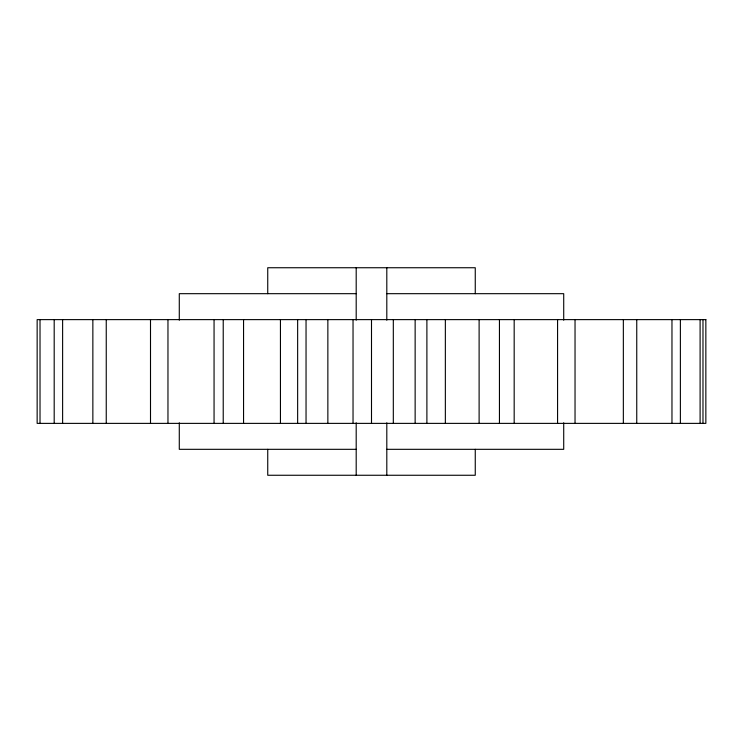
<?xml version="1.0" encoding="UTF-8"?>
<svg xmlns="http://www.w3.org/2000/svg" width="743" height="743" viewBox="0 0 743 743"><rect width="100%" height="100%" fill="white"/><g stroke="black" fill="none" stroke-linecap="round" stroke-linejoin="round"><path stroke-width="1.11" d="M356.194 293.68L179.286 293.68L179.286 320.196M386.806 293.68L563.714 293.68L563.714 320.196M356.194 449.32L179.286 449.32L179.286 422.804M386.806 449.32L563.714 449.32L563.714 422.804M702.98 319.62L702.98 423.38M700.101 319.62L700.101 423.38M680.384 319.62L680.384 423.38M671.969 319.62L671.969 423.38M636.751 319.62L636.751 423.38M623.349 319.62L623.349 423.38M575.036 319.62L575.036 423.38M557.575 319.62L557.575 423.38M514.175 319.62L514.175 423.38M499.445 319.62L499.445 423.38M479.114 319.62L479.114 423.38M475.26 293.68L475.26 267.74L267.74 267.74L267.74 293.68M475.26 449.32L475.26 475.26L267.74 475.26L267.74 449.32M445.354 319.62L445.354 423.38M426.891 319.62L426.891 423.38M415.142 319.62L415.142 423.38M393.316 319.62L393.316 423.38M386.806 267.74L386.806 320.196M386.806 422.804L386.806 475.26M371.5 319.62L371.5 423.38M356.194 267.74L356.194 320.196M356.194 422.804L356.194 475.26M353.036 319.62L353.036 423.38M327.858 319.62L327.858 423.38M306.042 319.62L306.042 423.38M297.646 319.62L297.646 423.38M280.445 319.62L280.445 423.38M243.555 319.62L243.555 423.38M223.225 319.62L223.225 423.38M214.058 319.62L214.058 423.38M167.964 319.62L167.964 423.38M150.504 319.62L150.504 423.38M106.249 319.62L106.249 423.38M92.856 319.62L92.856 423.38M62.616 319.62L62.616 423.38M54.193 319.62L54.193 423.38M40.02 319.62L40.02 423.38M705.85 319.62L37.15 319.62L37.15 423.38L705.85 423.38L705.85 319.62"/></g></svg>
